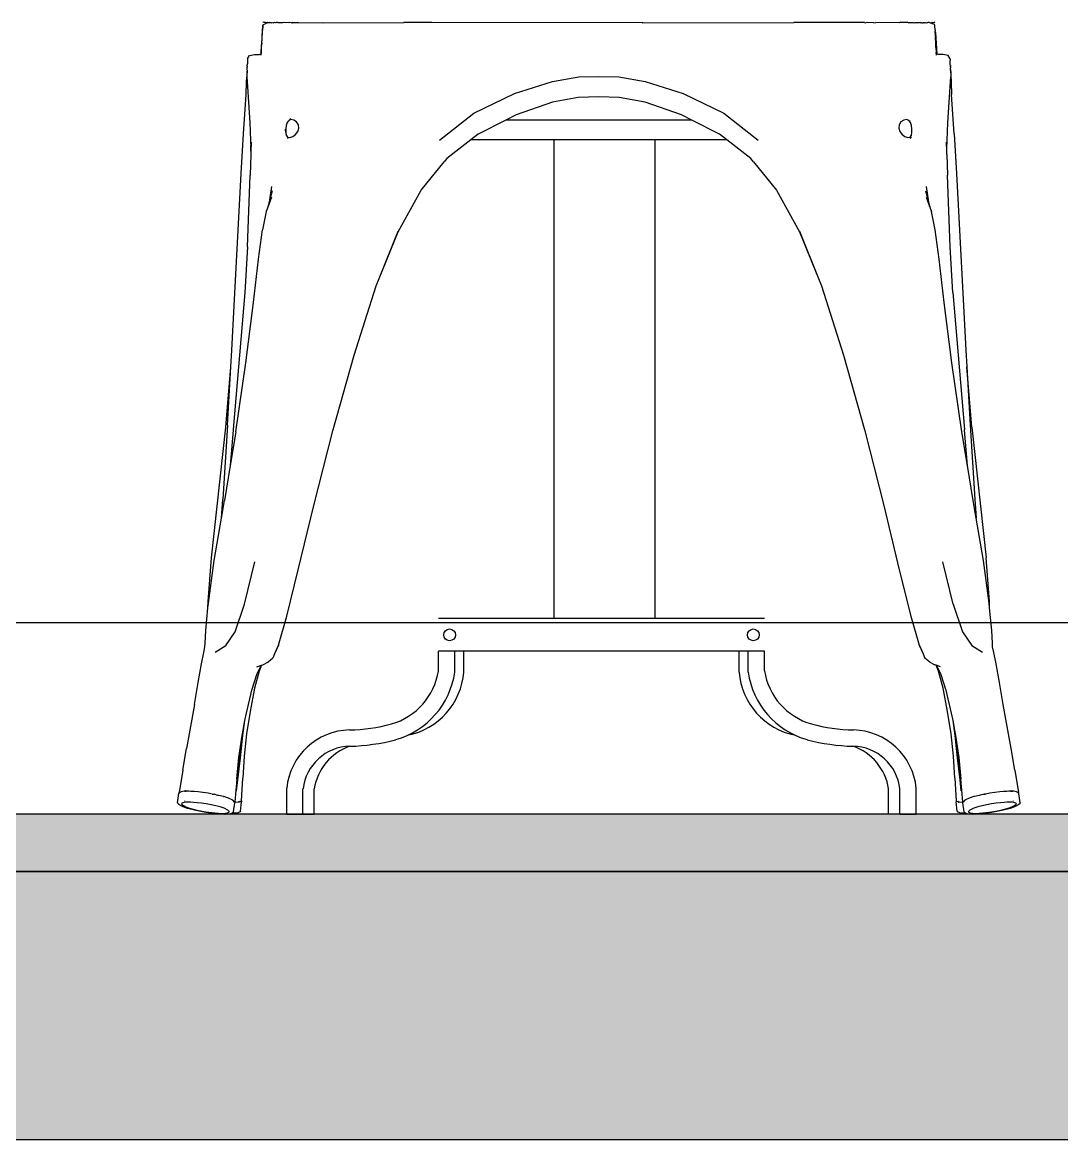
# Model space of a CAD drawing. Header units: millimetres. Extents: x 106699 to 122058, y 158555 to 162844.
# Drawn here: x 107678.5 to 107732.7, y 160185.3 to 160243.7 of the extents above; entities that cross this region are included whole.
import ezdxf

# ---------------------------------------------------------------- set-up
doc = ezdxf.new("R2010")
doc.units = ezdxf.units.MM
doc.layers.add('300_Z4_STR_F03$0$2-SPS-RCN', color=2, linetype='Continuous')
doc.layers.add('S2000-002 Çizgi', color=7, linetype='Continuous')
doc.layers.add('300_Z4_STR_F03$0$AUDIT_D_220920114151-103', color=251, linetype='Continuous', lineweight=5)

# ---------------------------------------------------------------- blocks, each defined once
blk = doc.blocks.new('A$C312ab914')
at = {"layer": 'S2000-002 Çizgi', "color": 8, "true_color": 0x7a7a7a}
for p, q in [((12.077, 40.84, 6.152), (12.082, 40.882, 6.152)), ((12.082, 40.891, 6.152), (12.084, 40.912, 6.152)), ((12.082, 40.882, 6.152), (12.082, 40.891, 6.152)), ((12.083, 40.936, 6.152), (12.084, 40.939, 6.152)), ((12.084, 40.933, 6.152), (12.083, 40.936, 6.152)), ((12.084, 40.947, 6.152), (12.087, 40.951, 6.152)), ((12.084, 40.947, 6.152), (12.084, 40.939, 6.152)), ((12.084, 40.912, 6.152), (12.084, 40.933, 6.152)), ((12.095, 41.139, 6.152), (12.085, 40.955, 6.152)), ((12.085, 40.955, 6.152), (12.096, 41.087, 6.152)), ((12.087, 40.951, 6.152), (12.085, 40.955, 6.152)), ((12.095, 41.139, 6.152), (12.098, 41.191, 6.152)), ((12.096, 41.087, 6.152), (12.095, 41.139, 6.152)), ((12.096, 41.087, 6.152), (12.098, 41.139, 6.152)), ((12.098, 41.191, 6.152), (12.122, 41.23, 6.152)), ((12.098, 41.139, 6.152), (12.098, 41.191, 6.152)), ((12.098, 41.139, 6.152), (12.103, 41.191, 6.152)), ((12.103, 41.191, 6.152), (12.122, 41.23, 6.152)), ((12.103, 41.191, 6.152), (12.104, 41.087, 6.152)), ((12.135, 41.341, 6.152), (12.108, 41.375, 6.152)), ((12.122, 41.23, 6.152), (12.186, 41.243, 6.152)), ((12.23, 41.329, 6.152), (12.135, 41.341, 6.152)), ((12.251, 41.264, 6.152), (12.186, 41.243, 6.152)), ((12.23, 41.329, 6.152), (12.256, 41.329, 6.152)), ((12.272, 41.328, 6.152), (12.251, 41.264, 6.152)), ((12.272, 41.328, 6.152), (12.256, 41.329, 6.152)), ((12.272, 41.328, 6.152), (12.272, 41.333, 6.152)), ((12.28, 41.328, 6.152), (12.272, 41.328, 6.152)), ((12.28, 41.328, 6.152), (12.295, 41.328, 6.152)), ((12.299, 41.328, 6.152), (12.295, 41.328, 6.152)), ((12.313, 41.328, 6.152), (12.299, 41.328, 6.152)), ((12.313, 41.328, 6.152), (12.317, 41.328, 6.152)), ((12.323, 41.329, 6.152), (12.317, 41.328, 6.152)), ((12.329, 41.329, 6.152), (12.323, 41.329, 6.152)), ((12.334, 41.329, 6.152), (12.329, 41.329, 6.152)), ((12.338, 41.328, 6.152), (12.334, 41.329, 6.152)), ((12.345, 41.328, 6.152), (12.338, 41.328, 6.152)), ((12.352, 41.328, 6.152), (12.345, 41.328, 6.152)), ((12.359, 41.329, 6.152), (12.352, 41.328, 6.152)), ((12.362, 41.328, 6.152), (12.359, 41.329, 6.152)), ((12.376, 41.328, 6.152), (12.362, 41.328, 6.152)), ((12.385, 41.329, 6.152), (12.376, 41.328, 6.152)), ((12.388, 41.328, 6.152), (12.385, 41.329, 6.152)), ((12.426, 41.328, 6.152), (12.388, 41.328, 6.152)), ((12.462, 41.329, 6.152), (12.426, 41.328, 6.152)), ((12.462, 41.329, 6.152), (12.491, 41.329, 6.152)), ((12.501, 41.328, 6.152), (12.491, 41.329, 6.152)), ((12.53, 41.328, 6.152), (12.501, 41.328, 6.152)), ((12.53, 41.328, 6.152), (12.582, 41.329, 6.152)), ((12.6, 41.328, 6.152), (12.582, 41.329, 6.152)), ((12.614, 41.329, 6.152), (12.6, 41.328, 6.152)), ((12.636, 41.328, 6.152), (12.614, 41.329, 6.152)), ((12.636, 41.328, 6.152), (12.69, 41.329, 6.152)), ((12.759, 41.328, 6.152), (12.69, 41.329, 6.152)), ((12.785, 41.328, 6.152), (12.759, 41.328, 6.152)), ((12.798, 41.329, 6.152), (12.785, 41.328, 6.152)), ((12.867, 41.329, 6.152), (12.798, 41.329, 6.152)), ((12.901, 41.328, 6.152), (12.867, 41.329, 6.152)), ((13.142, 41.328, 6.152), (12.901, 41.328, 6.152)), ((13.219, 41.329, 6.152), (13.142, 41.328, 6.152)), ((13.289, 41.328, 6.152), (13.219, 41.329, 6.152)), ((13.419, 41.329, 6.152), (13.289, 41.328, 6.152)), ((13.462, 41.328, 6.152), (13.419, 41.329, 6.152)), ((13.487, 41.329, 6.152), (13.462, 41.328, 6.152)), ((13.589, 41.328, 6.152), (13.487, 41.329, 6.152)), ((13.589, 41.328, 6.152), (13.629, 41.328, 6.152)), ((13.669, 41.329, 6.152), (13.629, 41.328, 6.152)), ((13.669, 41.329, 6.152), (13.924, 41.329, 6.152)), ((13.962, 41.328, 6.152), (13.924, 41.329, 6.152)), ((13.97, 41.329, 6.152), (13.962, 41.328, 6.152)), ((13.984, 41.328, 6.152), (13.97, 41.329, 6.152)), ((13.984, 41.328, 6.152), (15.182, 41.329, 6.152)), ((15.182, 41.329, 6.152), (15.276, 41.328, 6.152)), ((15.276, 41.328, 6.152), (19.453, 41.329, 6.152)), ((19.456, 41.328, 6.152), (19.453, 41.329, 6.152)), ((19.46, 41.329, 6.152), (19.456, 41.328, 6.152)), ((20.906, 41.329, 6.152), (19.46, 41.329, 6.152)), ((31.899, 41.328, 6.152), (20.921, 41.329, 6.152)), ((31.942, 41.329, 6.152), (31.899, 41.328, 6.152)), ((31.949, 41.328, 6.152), (31.942, 41.329, 6.152)), ((31.949, 41.328, 6.152), (39.827, 41.329, 6.152)), ((39.827, 41.329, 6.152), (39.831, 41.328, 6.152)), ((39.831, 41.328, 6.152), (39.834, 41.329, 6.152)), ((43.521, 41.329, 6.152), (39.834, 41.329, 6.152)), ((43.521, 41.329, 6.152), (43.581, 41.328, 6.152)), ((43.669, 41.329, 6.152), (43.581, 41.328, 6.152)), ((44.012, 41.328, 6.152), (43.669, 41.329, 6.152)), ((44.012, 41.328, 6.152), (44.106, 41.329, 6.152)), ((45.325, 41.328, 6.152), (44.106, 41.329, 6.152)), ((45.363, 41.329, 6.152), (45.325, 41.328, 6.152)), ((45.8, 41.329, 6.152), (45.363, 41.329, 6.152)), ((45.8, 41.329, 6.152), (45.825, 41.328, 6.152)), ((45.825, 41.328, 6.152), (45.863, 41.329, 6.152)), ((45.863, 41.329, 6.152), (46.069, 41.329, 6.152)), ((46.069, 41.329, 6.152), (46.145, 41.328, 6.152)), ((46.363, 41.328, 6.152), (46.145, 41.328, 6.152)), ((46.42, 41.329, 6.152), (46.363, 41.328, 6.152)), ((46.42, 41.329, 6.152), (46.447, 41.328, 6.152)), ((46.447, 41.328, 6.152), (46.489, 41.329, 6.152)), ((46.489, 41.329, 6.152), (46.502, 41.328, 6.152)), ((46.502, 41.328, 6.152), (46.521, 41.328, 6.152)), ((46.521, 41.328, 6.152), (46.528, 41.328, 6.152)), ((46.528, 41.328, 6.152), (46.533, 41.328, 6.152)), ((46.533, 41.328, 6.152), (46.553, 41.328, 6.152)), ((46.553, 41.328, 6.152), (46.565, 41.328, 6.152)), ((46.565, 41.328, 6.152), (46.585, 41.328, 6.152)), ((46.592, 41.328, 6.152), (46.585, 41.328, 6.152)), ((46.592, 41.328, 6.152), (46.598, 41.329, 6.152)), ((46.606, 41.328, 6.152), (46.598, 41.329, 6.152)), ((46.651, 41.328, 6.152), (46.606, 41.328, 6.152)), ((46.67, 41.328, 6.152), (46.651, 41.328, 6.152)), ((46.673, 41.329, 6.152), (46.67, 41.328, 6.152)), ((46.673, 41.329, 6.152), (46.697, 41.328, 6.152)), ((46.697, 41.328, 6.152), (46.705, 41.329, 6.152)), ((46.705, 41.329, 6.152), (46.758, 41.328, 6.152)), ((46.758, 41.328, 6.152), (46.799, 41.329, 6.152)), ((46.807, 41.328, 6.152), (46.799, 41.329, 6.152)), ((46.826, 41.329, 6.152), (46.807, 41.328, 6.152)), ((46.903, 41.329, 6.152), (46.826, 41.329, 6.152)), ((46.903, 41.329, 6.152), (46.912, 41.328, 6.152)), ((46.929, 41.329, 6.152), (46.912, 41.328, 6.152)), ((46.929, 41.329, 6.152), (46.935, 41.328, 6.152)), ((46.935, 41.328, 6.152), (46.942, 41.328, 6.152)), ((46.942, 41.328, 6.152), (46.953, 41.329, 6.152)), ((46.953, 41.329, 6.152), (46.958, 41.328, 6.152)), ((46.958, 41.328, 6.152), (46.964, 41.329, 6.152)), ((46.971, 41.328, 6.152), (46.964, 41.329, 6.152)), ((46.964, 41.329, 6.152), (46.967, 41.328, 6.152)), ((46.967, 41.328, 6.152), (46.971, 41.328, 6.152)), ((46.971, 41.328, 6.152), (46.974, 41.328, 6.152)), ((46.974, 41.328, 6.152), (46.978, 41.328, 6.152)), ((46.978, 41.328, 6.152), (46.984, 41.328, 6.152)), ((46.984, 41.328, 6.152), (46.987, 41.328, 6.152)), ((46.987, 41.328, 6.152), (46.99, 41.328, 6.152)), ((46.99, 41.328, 6.152), (47.006, 41.328, 6.152)), ((47.006, 41.328, 6.152), (47.009, 41.328, 6.152)), ((47.009, 41.328, 6.152), (47.015, 41.328, 6.152)), ((47.015, 41.328, 6.152), (47.031, 41.329, 6.152)), ((47.037, 41.264, 6.152), (47.015, 41.328, 6.152)), ((47.057, 41.329, 6.152), (47.031, 41.329, 6.152)), ((47.101, 41.243, 6.152), (47.037, 41.264, 6.152)), ((47.057, 41.329, 6.152), (47.153, 41.341, 6.152)), ((47.166, 41.23, 6.152), (47.101, 41.243, 6.152)), ((47.153, 41.341, 6.152), (47.183, 41.379, 6.152)), ((47.19, 41.191, 6.152), (47.166, 41.23, 6.152)), ((47.186, 41.191, 6.152), (47.166, 41.23, 6.152)), ((47.183, 41.087, 6.152), (47.185, 41.139, 6.152)), ((47.185, 41.139, 6.152), (47.186, 41.191, 6.152)), ((47.185, 41.139, 6.152), (47.19, 41.191, 6.152)), ((47.189, 41.139, 6.152), (47.19, 41.191, 6.152)), ((47.191, 41.087, 6.152), (47.189, 41.139, 6.152)), ((47.194, 41.087, 6.152), (47.189, 41.139, 6.152)), ((47.192, 41.139, 6.152), (47.19, 41.191, 6.152)), ((47.197, 41.087, 6.152), (47.192, 41.139, 6.152)), ((47.194, 41.087, 6.152), (47.192, 41.139, 6.152)), ((47.199, 41.014, 6.152), (47.194, 41.087, 6.152)), ((47.199, 41.014, 6.152), (47.197, 41.087, 6.152)), ((47.199, 40.995, 6.152), (47.199, 41.014, 6.152)), ((47.202, 40.962, 6.152), (47.199, 40.995, 6.152)), ((47.203, 40.955, 6.152), (47.2, 40.951, 6.152)), ((47.2, 40.951, 6.152), (47.203, 40.947, 6.152)), ((47.203, 40.955, 6.152), (47.202, 40.962, 6.152)), ((47.203, 40.947, 6.152), (47.203, 40.944, 6.152)), ((47.203, 40.944, 6.152), (47.203, 40.936, 6.152)), ((47.203, 40.936, 6.152), (47.203, 40.933, 6.152)), ((47.203, 40.933, 6.152), (47.204, 40.925, 6.152)), ((47.204, 40.925, 6.152), (47.204, 40.916, 6.152)), ((47.204, 40.916, 6.152), (47.204, 40.912, 6.152)), ((47.204, 40.912, 6.152), (47.205, 40.891, 6.152)), ((47.206, 40.874, 6.152), (47.205, 40.891, 6.152)), ((47.221, 40.668, 6.152), (47.206, 40.874, 6.152)), ((47.218, 40.81, 6.152), (47.206, 40.874, 6.152)), ((12.069, 40.81, 6.152), (11.988, 39.709, 6.152)), ((12.045, 40.309, 6.152), (12.046, 40.315, 6.152)), ((12.046, 40.288, 6.152), (12.045, 40.309, 6.152)), ((12.045, 40.272, 6.152), (12.048, 40.282, 6.152)), ((12.048, 40.268, 6.152), (12.045, 40.272, 6.152)), ((12.046, 40.315, 6.152), (12.049, 40.336, 6.152)), ((12.046, 40.315, 6.152), (12.047, 40.335, 6.152)), ((12.048, 40.282, 6.152), (12.046, 40.288, 6.152)), ((12.047, 40.356, 6.152), (12.056, 40.405, 6.152)), ((12.047, 40.335, 6.152), (12.047, 40.356, 6.152)), ((12.049, 40.336, 6.152), (12.047, 40.356, 6.152)), ((12.048, 40.268, 6.152), (12.047, 40.224, 6.152)), ((12.056, 40.405, 6.152), (12.058, 40.434, 6.152)), ((12.058, 40.434, 6.152), (12.061, 40.487, 6.152)), ((12.061, 40.487, 6.152), (12.062, 40.507, 6.152)), ((12.062, 40.507, 6.152), (12.063, 40.519, 6.152)), ((12.063, 40.536, 6.152), (12.064, 40.571, 6.152)), ((12.063, 40.519, 6.152), (12.063, 40.536, 6.152)), ((12.064, 40.571, 6.152), (12.065, 40.593, 6.152)), ((12.065, 40.593, 6.152), (12.066, 40.627, 6.152)), ((12.066, 40.668, 6.152), (12.069, 40.685, 6.152)), ((12.068, 40.662, 6.152), (12.066, 40.668, 6.152)), ((12.066, 40.658, 6.152), (12.068, 40.662, 6.152)), ((12.07, 40.653, 6.152), (12.066, 40.658, 6.152)), ((12.066, 40.627, 6.152), (12.07, 40.653, 6.152)), ((12.069, 40.657, 6.152), (12.068, 40.662, 6.152)), ((12.069, 40.685, 6.152), (12.077, 40.84, 6.152)), ((12.069, 40.81, 6.152), (12.077, 40.84, 6.152)), ((47.218, 40.81, 6.152), (47.299, 39.709, 6.152)), ((47.218, 40.657, 6.152), (47.22, 40.662, 6.152)), ((47.218, 40.654, 6.152), (47.218, 40.657, 6.152)), ((47.22, 40.653, 6.152), (47.218, 40.657, 6.152)), ((47.22, 40.662, 6.152), (47.221, 40.668, 6.152)), ((47.22, 40.662, 6.152), (47.221, 40.658, 6.152)), ((47.22, 40.653, 6.152), (47.221, 40.658, 6.152)), ((47.222, 40.625, 6.152), (47.22, 40.653, 6.152)), ((47.222, 40.625, 6.152), (47.222, 40.591, 6.152)), ((47.223, 40.571, 6.152), (47.222, 40.591, 6.152)), ((47.223, 40.571, 6.152), (47.224, 40.536, 6.152)), ((47.224, 40.52, 6.152), (47.224, 40.536, 6.152)), ((47.229, 40.507, 6.152), (47.224, 40.52, 6.152)), ((47.226, 40.487, 6.152), (47.229, 40.507, 6.152)), ((47.226, 40.487, 6.152), (47.229, 40.433, 6.152)), ((47.24, 40.356, 6.152), (47.229, 40.507, 6.152)), ((47.229, 40.433, 6.152), (47.231, 40.405, 6.152)), ((47.24, 40.356, 6.152), (47.231, 40.405, 6.152)), ((47.24, 40.335, 6.152), (47.237, 40.357, 6.152)), ((47.24, 40.356, 6.152), (47.24, 40.335, 6.152)), ((47.242, 40.315, 6.152), (47.24, 40.335, 6.152)), ((47.242, 40.308, 6.152), (47.242, 40.315, 6.152)), ((47.242, 40.272, 6.152), (47.242, 40.308, 6.152)), ((47.246, 40.158, 6.152), (47.242, 40.272, 6.152)), ((47.252, 40.157, 6.152), (47.242, 40.272, 6.152)), ((11.921, 39.671, 6.152), (11.988, 39.709, 6.152)), ((11.988, 39.709, 6.152), (12.01, 39.721, 6.152)), ((11.988, 39.701, 6.152), (11.988, 39.709, 6.152)), ((12.01, 39.721, 6.152), (12.011, 39.735, 6.152)), ((12.01, 39.715, 6.152), (12.01, 39.721, 6.152)), ((12.011, 39.735, 6.152), (12.014, 39.802, 6.152)), ((12.014, 39.802, 6.152), (12.018, 39.846, 6.152)), ((12.015, 39.646, 6.152), (12.023, 39.777, 6.152)), ((12.018, 39.846, 6.152), (12.02, 39.903, 6.152)), ((12.02, 39.903, 6.152), (12.026, 39.977, 6.152)), ((12.023, 39.777, 6.152), (12.034, 39.981, 6.152)), ((12.026, 39.977, 6.152), (12.027, 40.022, 6.152)), ((12.027, 40.022, 6.152), (12.034, 40.124, 6.152)), ((12.034, 40.124, 6.152), (12.036, 40.152, 6.152)), ((12.034, 39.981, 6.152), (12.037, 40.036, 6.152)), ((12.035, 40.157, 6.152), (12.047, 40.224, 6.152)), ((12.036, 40.152, 6.152), (12.035, 40.157, 6.152)), ((12.037, 40.036, 6.152), (12.037, 40.051, 6.152)), ((47.25, 40.051, 6.152), (47.246, 40.158, 6.152)), ((47.25, 40.036, 6.152), (47.25, 40.051, 6.152)), ((47.253, 40.119, 6.152), (47.252, 40.157, 6.152)), ((47.26, 40.022, 6.152), (47.253, 40.119, 6.152)), ((47.254, 39.958, 6.152), (47.255, 39.964, 6.152)), ((47.254, 39.958, 6.152), (47.265, 39.777, 6.152)), ((47.26, 40.022, 6.152), (47.262, 39.977, 6.152)), ((47.267, 39.903, 6.152), (47.262, 39.977, 6.152)), ((47.272, 39.646, 6.152), (47.265, 39.777, 6.152)), ((47.267, 39.903, 6.152), (47.269, 39.846, 6.152)), ((47.273, 39.802, 6.152), (47.269, 39.846, 6.152)), ((47.273, 39.802, 6.152), (47.276, 39.735, 6.152)), ((47.277, 39.721, 6.152), (47.276, 39.735, 6.152)), ((47.277, 39.715, 6.152), (47.277, 39.721, 6.152)), ((47.299, 39.709, 6.152), (47.277, 39.721, 6.152)), ((47.299, 39.709, 6.152), (47.299, 39.701, 6.152)), ((47.366, 39.671, 6.152), (47.299, 39.709, 6.152)), ((11.288, 39.106, 6.152), (11.289, 39.129, 6.152)), ((11.288, 39.058, 6.152), (11.288, 39.106, 6.152)), ((11.289, 39.129, 6.152), (11.291, 39.138, 6.152)), ((11.29, 39.142, 6.152), (11.292, 39.147, 6.152)), ((11.291, 39.138, 6.152), (11.29, 39.142, 6.152)), ((11.292, 39.166, 6.152), (11.294, 39.181, 6.152)), ((11.292, 39.147, 6.152), (11.292, 39.166, 6.152)), ((11.304, 39.432, 6.152), (11.294, 39.181, 6.152)), ((11.304, 39.432, 6.152), (11.399, 39.616, 6.152)), ((11.399, 39.616, 6.152), (11.661, 39.666, 6.152)), ((11.661, 39.666, 6.152), (11.921, 39.671, 6.152)), ((12.016, 39.635, 6.152), (12.015, 39.646, 6.152)), ((47.271, 39.635, 6.152), (47.272, 39.646, 6.152)), ((47.626, 39.666, 6.152), (47.366, 39.671, 6.152)), ((47.888, 39.616, 6.152), (47.626, 39.666, 6.152)), ((47.983, 39.432, 6.152), (47.888, 39.616, 6.152)), ((47.983, 39.432, 6.152), (47.986, 39.358, 6.152)), ((47.995, 39.181, 6.152), (47.986, 39.358, 6.152)), ((47.997, 39.148, 6.152), (47.995, 39.181, 6.152)), ((47.997, 39.148, 6.152), (47.997, 39.142, 6.152)), ((47.997, 39.133, 6.152), (47.997, 39.142, 6.152)), ((47.998, 39.129, 6.152), (47.997, 39.133, 6.152)), ((47.998, 39.112, 6.152), (47.998, 39.129, 6.152)), ((47.999, 39.106, 6.152), (47.998, 39.112, 6.152)), ((47.999, 39.106, 6.152), (47.999, 39.058, 6.152)), ((11.277, 38.855, 6.152), (11.266, 38.781, 6.152)), ((11.266, 38.781, 6.152), (11.267, 38.633, 6.152)), ((11.275, 38.75, 6.152), (11.267, 38.633, 6.152)), ((11.267, 38.633, 6.152), (11.269, 38.628, 6.152)), ((11.269, 38.628, 6.152), (11.267, 38.613, 6.152)), ((11.267, 38.613, 6.152), (11.267, 38.505, 6.152)), ((11.277, 38.855, 6.152), (11.275, 38.75, 6.152)), ((11.276, 38.894, 6.152), (11.282, 38.926, 6.152)), ((11.28, 38.89, 6.152), (11.276, 38.894, 6.152)), ((11.277, 38.855, 6.152), (11.28, 38.89, 6.152)), ((11.279, 38.949, 6.152), (11.28, 38.955, 6.152)), ((11.281, 38.945, 6.152), (11.279, 38.949, 6.152)), ((11.28, 38.955, 6.152), (11.283, 38.974, 6.152)), ((11.28, 38.93, 6.152), (11.281, 38.945, 6.152)), ((11.282, 38.926, 6.152), (11.28, 38.93, 6.152)), ((11.285, 39.026, 6.152), (11.283, 38.998, 6.152)), ((11.285, 38.991, 6.152), (11.283, 38.998, 6.152)), ((11.283, 38.974, 6.152), (11.285, 38.991, 6.152)), ((11.288, 39.058, 6.152), (11.285, 39.026, 6.152)), ((28.593, 38.503, 6.152), (29.644, 38.525, 6.152)), ((29.644, 38.525, 6.152), (30.695, 38.503, 6.152)), ((48.002, 39.026, 6.152), (47.999, 39.058, 6.152)), ((48.002, 39.026, 6.152), (48.005, 38.992, 6.152)), ((48.005, 38.992, 6.152), (48.005, 38.967, 6.152)), ((48.008, 38.955, 6.152), (48.005, 38.967, 6.152)), ((48.005, 38.926, 6.152), (48.008, 38.93, 6.152)), ((48.011, 38.894, 6.152), (48.005, 38.926, 6.152)), ((48.011, 38.894, 6.152), (48.007, 38.89, 6.152)), ((48.011, 38.855, 6.152), (48.007, 38.89, 6.152)), ((48.008, 38.949, 6.152), (48.008, 38.955, 6.152)), ((48.008, 38.93, 6.152), (48.008, 38.949, 6.152)), ((48.011, 38.855, 6.152), (48.012, 38.75, 6.152)), ((48.021, 38.781, 6.152), (48.011, 38.855, 6.152)), ((48.012, 38.75, 6.152), (48.02, 38.633, 6.152)), ((48.02, 38.633, 6.152), (48.018, 38.629, 6.152)), ((48.018, 38.629, 6.152), (48.021, 38.613, 6.152)), ((48.021, 38.781, 6.152), (48.02, 38.633, 6.152)), ((48.021, 38.613, 6.152), (48.02, 38.505, 6.152)), ((48.021, 38.613, 6.152), (48.038, 38.22, 6.152)), ((11.22, 37.574, 6.152), (11.249, 38.22, 6.152)), ((11.249, 38.22, 6.152), (11.267, 38.505, 6.152)), ((11.267, 38.505, 6.152), (11.298, 37.98, 6.152)), ((11.298, 37.98, 6.152), (11.35, 37.185, 6.152)), ((25.243, 37.622, 6.152), (27.23, 38.262, 6.152)), ((27.23, 38.262, 6.152), (28.593, 38.503, 6.152)), ((30.695, 38.503, 6.152), (32.058, 38.262, 6.152)), ((32.058, 38.262, 6.152), (34.045, 37.622, 6.152)), ((47.937, 37.185, 6.152), (47.989, 37.98, 6.152)), ((47.989, 37.98, 6.152), (48.02, 38.505, 6.152)), ((48.038, 38.22, 6.152), (48.068, 37.574, 6.152)), ((11.09, 35.516, 6.152), (11.22, 37.574, 6.152)), ((23.113, 36.597, 6.152), (25.243, 37.622, 6.152)), ((28.573, 37.428, 6.152), (27.227, 37.17, 6.152)), ((29.644, 37.456, 6.152), (28.573, 37.428, 6.152)), ((30.714, 37.428, 6.152), (29.644, 37.456, 6.152)), ((32.06, 37.17, 6.152), (30.714, 37.428, 6.152)), ((34.045, 37.622, 6.152), (36.174, 36.597, 6.152)), ((48.198, 35.516, 6.152), (48.068, 37.574, 6.152)), ((11.35, 37.185, 6.152), (11.415, 36.1, 6.152)), ((27.227, 37.17, 6.152), (25.332, 36.51, 6.152)), ((33.956, 36.51, 6.152), (32.06, 37.17, 6.152)), ((47.872, 36.1, 6.152), (47.937, 37.185, 6.152)), ((13.427, 36.187, 6.152), (13.377, 36.112, 6.152)), ((13.448, 36.211, 6.152), (13.427, 36.187, 6.152)), ((13.458, 36.223, 6.152), (13.448, 36.211, 6.152)), ((13.456, 36.222, 6.152), (13.448, 36.211, 6.152)), ((13.458, 36.223, 6.152), (13.456, 36.222, 6.152)), ((13.567, 36.27, 6.152), (13.458, 36.223, 6.152)), ((13.497, 36.27, 6.152), (13.494, 36.266, 6.152)), ((13.559, 36.302, 6.152), (13.497, 36.27, 6.152)), ((13.719, 36.242, 6.152), (13.567, 36.27, 6.152)), ((13.865, 36.149, 6.152), (13.719, 36.242, 6.152)), ((21.322, 35.2, 6.152), (23.113, 36.597, 6.152)), ((24.78, 36.233, 6.152), (23.341, 35.511, 6.152)), ((25.332, 36.51, 6.152), (24.78, 36.233, 6.152)), ((29.646, 36.233, 6.152), (24.78, 36.233, 6.152)), ((34.507, 36.233, 6.152), (29.646, 36.233, 6.152)), ((34.507, 36.233, 6.152), (33.956, 36.51, 6.152)), ((35.946, 35.511, 6.152), (34.507, 36.233, 6.152)), ((36.174, 36.597, 6.152), (37.965, 35.2, 6.152)), ((45.569, 36.242, 6.152), (45.422, 36.149, 6.152)), ((45.72, 36.27, 6.152), (45.569, 36.242, 6.152)), ((45.832, 36.222, 6.152), (45.72, 36.27, 6.152)), ((45.91, 36.112, 6.152), (45.832, 36.222, 6.152)), ((45.878, 36.199, 6.152), (45.896, 36.178, 6.152)), ((11.415, 36.1, 6.152), (11.464, 34.747, 6.152)), ((13.277, 35.758, 6.152), (13.272, 35.725, 6.152)), ((13.272, 35.725, 6.152), (13.29, 35.587, 6.152)), ((13.297, 35.77, 6.152), (13.294, 35.593, 6.152)), ((13.294, 35.593, 6.152), (13.321, 35.458, 6.152)), ((13.325, 35.952, 6.152), (13.297, 35.77, 6.152)), ((13.377, 36.112, 6.152), (13.325, 35.952, 6.152)), ((13.376, 36.125, 6.152), (13.362, 36.09, 6.152)), ((13.811, 35.484, 6.152), (13.929, 35.641, 6.152)), ((13.96, 36.001, 6.152), (13.865, 36.149, 6.152)), ((13.929, 35.641, 6.152), (13.987, 35.823, 6.152)), ((13.987, 35.823, 6.152), (13.96, 36.001, 6.152)), ((45.328, 36.001, 6.152), (45.301, 35.823, 6.152)), ((45.301, 35.823, 6.152), (45.358, 35.641, 6.152)), ((45.422, 36.149, 6.152), (45.328, 36.001, 6.152)), ((45.358, 35.641, 6.152), (45.476, 35.484, 6.152)), ((45.963, 35.952, 6.152), (45.91, 36.112, 6.152)), ((45.99, 35.77, 6.152), (45.963, 35.952, 6.152)), ((45.963, 35.446, 6.152), (45.993, 35.593, 6.152)), ((45.993, 35.593, 6.152), (45.99, 35.77, 6.152)), ((47.823, 34.747, 6.152), (47.872, 36.1, 6.152)), ((10.965, 33.445, 6.152), (11.09, 35.516, 6.152)), ((11.484, 35.08, 6.152), (11.473, 34.624, 6.152)), ((13.308, 35.491, 6.152), (13.321, 35.458, 6.152)), ((13.321, 35.458, 6.152), (13.324, 35.446, 6.152)), ((13.324, 35.446, 6.152), (13.394, 35.356, 6.152)), ((13.389, 35.307, 6.152), (13.408, 35.284, 6.152)), ((13.394, 35.356, 6.152), (13.506, 35.33, 6.152)), ((13.506, 35.33, 6.152), (13.658, 35.376, 6.152)), ((13.658, 35.376, 6.152), (13.811, 35.484, 6.152)), ((22.964, 35.216, 6.152), (21.711, 34.236, 6.152)), ((23.341, 35.511, 6.152), (22.964, 35.216, 6.152)), ((36.323, 35.216, 6.152), (22.964, 35.216, 6.152)), ((27.31, 10.211, 6.152), (27.31, 35.216, 6.152)), ((32.591, 10.211, 6.152), (32.591, 35.216, 6.152)), ((36.323, 35.216, 6.152), (35.946, 35.511, 6.152)), ((37.576, 34.236, 6.152), (36.323, 35.216, 6.152)), ((45.476, 35.484, 6.152), (45.63, 35.376, 6.152)), ((45.63, 35.376, 6.152), (45.781, 35.33, 6.152)), ((45.781, 35.33, 6.152), (45.893, 35.356, 6.152)), ((45.893, 35.356, 6.152), (45.963, 35.446, 6.152)), ((45.937, 35.32, 6.152), (45.908, 35.285, 6.152)), ((45.952, 35.356, 6.152), (45.937, 35.32, 6.152)), ((45.981, 35.426, 6.152), (45.976, 35.415, 6.152)), ((47.814, 34.624, 6.152), (47.803, 35.08, 6.152)), ((48.198, 35.516, 6.152), (48.323, 33.445, 6.152)), ((11.469, 34.453, 6.152), (11.444, 33.368, 6.152)), ((11.464, 34.747, 6.152), (11.469, 34.453, 6.152)), ((11.473, 34.624, 6.152), (11.469, 34.453, 6.152)), ((11.473, 34.624, 6.152), (11.474, 34.9, 6.152)), ((47.814, 34.624, 6.152), (47.813, 34.9, 6.152)), ((47.818, 34.453, 6.152), (47.814, 34.624, 6.152)), ((47.818, 34.453, 6.152), (47.823, 34.747, 6.152)), ((47.818, 34.453, 6.152), (47.843, 33.368, 6.152)), ((20.369, 32.585, 6.152), (21.566, 34.06, 6.152)), ((21.711, 34.236, 6.152), (21.566, 34.06, 6.152)), ((21.711, 34.236, 6.152), (21.727, 34.258, 6.152)), ((37.56, 34.258, 6.152), (37.576, 34.236, 6.152)), ((37.721, 34.06, 6.152), (37.576, 34.236, 6.152)), ((37.721, 34.06, 6.152), (38.918, 32.585, 6.152)), ((10.675, 27.864, 6.152), (10.965, 33.445, 6.152)), ((11.297, 29.616, 6.152), (11.444, 33.368, 6.152)), ((47.991, 29.616, 6.152), (47.843, 33.368, 6.152)), ((48.323, 33.445, 6.152), (48.612, 27.864, 6.152)), ((12.55, 32.78, 6.152), (12.426, 31.951, 6.152)), ((46.737, 32.78, 6.152), (46.862, 31.951, 6.152)), ((12.546, 32.209, 6.152), (12.343, 31.647, 6.152)), ((12.589, 32.553, 6.152), (12.426, 31.951, 6.152)), ((19.167, 30.409, 6.152), (20.369, 32.585, 6.152)), ((38.918, 32.585, 6.152), (40.12, 30.409, 6.152)), ((46.698, 32.553, 6.152), (46.862, 31.951, 6.152)), ((46.741, 32.209, 6.152), (46.944, 31.647, 6.152)), ((12.343, 31.647, 6.152), (12.277, 31.464, 6.152)), ((12.426, 31.951, 6.152), (12.343, 31.647, 6.152)), ((46.862, 31.951, 6.152), (46.944, 31.647, 6.152)), ((46.944, 31.647, 6.152), (47.01, 31.464, 6.152)), ((12.277, 31.464, 6.152), (12.081, 30.504, 6.152)), ((47.206, 30.504, 6.152), (47.01, 31.464, 6.152)), ((11.878, 28.975, 6.152), (12.081, 30.504, 6.152)), ((18.174, 27.964, 6.152), (19.157, 30.433, 6.152)), ((18.174, 27.964, 6.152), (19.167, 30.409, 6.152)), ((40.12, 30.409, 6.152), (41.113, 27.964, 6.152)), ((40.13, 30.433, 6.152), (41.113, 27.964, 6.152)), ((47.409, 28.975, 6.152), (47.206, 30.504, 6.152)), ((11.297, 29.616, 6.152), (11.154, 27.233, 6.152)), ((48.134, 27.233, 6.152), (47.991, 29.616, 6.152)), ((11.607, 26.715, 6.152), (11.878, 28.975, 6.152)), ((47.68, 26.715, 6.152), (47.409, 28.975, 6.152)), ((10.478, 24.223, 6.152), (10.675, 27.864, 6.152)), ((16.864, 23.968, 6.152), (18.024, 27.585, 6.152)), ((18.024, 27.585, 6.152), (18.174, 27.964, 6.152)), ((41.113, 27.964, 6.152), (41.263, 27.585, 6.152)), ((41.263, 27.585, 6.152), (42.423, 23.968, 6.152)), ((48.612, 27.864, 6.152), (48.809, 24.223, 6.152)), ((11.154, 27.233, 6.152), (10.555, 20.086, 6.152)), ((48.134, 27.233, 6.152), (48.732, 20.086, 6.152)), ((11.206, 23.562, 6.152), (11.607, 26.715, 6.152)), ((48.081, 23.562, 6.152), (47.68, 26.715, 6.152)), ((10.429, 23.351, 6.152), (10.478, 24.223, 6.152)), ((15.754, 20.006, 6.152), (16.864, 23.968, 6.152)), ((42.423, 23.968, 6.152), (43.533, 20.006, 6.152)), ((48.809, 24.223, 6.152), (48.858, 23.351, 6.152)), ((10.159, 20.211, 6.152), (10.429, 23.351, 6.152)), ((10.258, 20.306, 6.152), (10.429, 23.351, 6.152)), ((10.695, 19.966, 6.152), (11.206, 23.562, 6.152)), ((48.592, 19.966, 6.152), (48.081, 23.562, 6.152)), ((49.128, 20.211, 6.152), (48.858, 23.351, 6.152)), ((48.858, 23.351, 6.152), (49.029, 20.306, 6.152)), ((9.41, 13.38, 6.152), (10.159, 20.211, 6.152)), ((10.258, 20.306, 6.152), (10.01, 16.452, 6.152)), ((10.695, 19.966, 6.152), (10.4, 18.2, 6.152)), ((10.549, 20.061, 6.152), (10.501, 19.427, 6.152)), ((10.555, 20.086, 6.152), (10.549, 20.061, 6.152)), ((14.768, 16.122, 6.152), (15.754, 20.006, 6.152)), ((43.533, 20.006, 6.152), (44.519, 16.122, 6.152)), ((48.887, 18.2, 6.152), (48.592, 19.966, 6.152)), ((48.738, 20.061, 6.152), (48.732, 20.086, 6.152)), ((48.786, 19.426, 6.152), (48.738, 20.061, 6.152)), ((49.029, 20.306, 6.152), (49.277, 16.452, 6.152)), ((49.128, 20.211, 6.152), (49.877, 13.38, 6.152)), ((10.501, 19.427, 6.152), (10.4, 18.2, 6.152)), ((48.887, 18.2, 6.152), (48.786, 19.426, 6.152)), ((10.4, 18.2, 6.152), (10.096, 16.381, 6.152)), ((49.191, 16.381, 6.152), (48.887, 18.2, 6.152)), ((9.938, 15.446, 6.152), (10.01, 16.452, 6.152)), ((9.938, 15.446, 6.152), (10.096, 16.381, 6.152)), ((49.349, 15.446, 6.152), (49.191, 16.381, 6.152)), ((49.277, 16.452, 6.152), (49.349, 15.446, 6.152)), ((13.952, 12.755, 6.152), (14.768, 16.122, 6.152)), ((44.519, 16.122, 6.152), (45.335, 12.755, 6.152)), ((9.566, 13.247, 6.152), (9.938, 15.446, 6.152)), ((49.722, 13.247, 6.152), (49.349, 15.446, 6.152)), ((9.248, 11.103, 6.152), (9.41, 13.38, 6.152)), ((9.259, 11.007, 6.152), (9.566, 13.247, 6.152)), ((11.138, 10.966, 6.152), (11.675, 13.165, 6.152)), ((48.149, 10.966, 6.152), (47.612, 13.165, 6.152)), ((50.028, 11.007, 6.152), (49.722, 13.247, 6.152)), ((50.039, 11.103, 6.152), (49.877, 13.38, 6.152)), ((13.352, 10.343, 6.152), (13.952, 12.755, 6.152)), ((45.335, 12.755, 6.152), (45.935, 10.343, 6.152)), ((9.235, 10.765, 6.152), (9.248, 11.103, 6.152)), ((50.052, 10.765, 6.152), (50.039, 11.103, 6.152)), ((9.117, 9.59, 6.152), (9.235, 10.765, 6.152)), ((9.235, 10.765, 6.152), (9.259, 11.007, 6.152)), ((10.648, 9.516, 6.152), (11.138, 10.966, 6.152)), ((48.149, 10.966, 6.152), (48.64, 9.516, 6.152)), ((50.052, 10.765, 6.152), (50.028, 11.007, 6.152)), ((50.17, 9.59, 6.152), (50.052, 10.765, 6.152)), ((12.922, 8.826, 6.152), (13.352, 10.343, 6.152)), ((38.291, 10.211, 6.152), (21.273, 10.211, 6.152)), ((45.935, 10.343, 6.152), (46.365, 8.826, 6.152)), ((9.081, 8.924, 6.152), (9.117, 9.59, 6.152)), ((10.162, 8.81, 6.152), (10.648, 9.516, 6.152)), ((48.64, 9.516, 6.152), (49.125, 8.81, 6.152)), ((50.206, 8.924, 6.152), (50.17, 9.59, 6.152)), ((9.078, 8.742, 6.152), (9.081, 8.924, 6.152)), ((9.612, 8.451, 6.152), (10.162, 8.81, 6.152)), ((12.92, 8.842, 6.152), (12.715, 8.364, 6.152)), ((12.922, 8.826, 6.152), (12.715, 8.364, 6.152)), ((46.365, 8.826, 6.152), (46.572, 8.364, 6.152)), ((46.367, 8.842, 6.152), (46.572, 8.364, 6.152)), ((49.125, 8.81, 6.152), (49.675, 8.451, 6.152)), ((50.209, 8.742, 6.152), (50.206, 8.924, 6.152)), ((8.892, 7.844, 6.152), (9.011, 8.446, 6.152)), ((9.011, 8.446, 6.152), (9.078, 8.742, 6.152)), ((9.608, 8.448, 6.152), (9.607, 8.45, 6.152)), ((12.715, 8.364, 6.152), (12.624, 8.151, 6.152)), ((38.291, 8.509, 6.152), (21.273, 8.509, 6.152)), ((21.273, 7.481, 6.152), (21.273, 8.509, 6.152)), ((22.123, 7.417, 6.152), (22.123, 8.509, 6.152)), ((22.595, 7.417, 6.152), (22.595, 8.509, 6.152)), ((36.968, 7.417, 6.152), (36.968, 8.509, 6.152)), ((37.44, 7.417, 6.152), (37.44, 8.509, 6.152)), ((38.291, 7.481, 6.152), (38.291, 8.509, 6.152)), ((46.572, 8.364, 6.152), (46.663, 8.151, 6.152)), ((49.68, 8.45, 6.152), (49.68, 8.448, 6.152)), ((50.277, 8.446, 6.152), (50.209, 8.742, 6.152)), ((50.395, 7.844, 6.152), (50.277, 8.446, 6.152)), ((8.723, 6.874, 6.152), (8.892, 7.844, 6.152)), ((11.794, 7.693, 6.152), (11.985, 7.761, 6.152)), ((11.811, 7.334, 6.152), (12.025, 7.775, 6.152)), ((12.025, 7.775, 6.152), (11.906, 7.464, 6.152)), ((11.985, 7.761, 6.152), (11.978, 7.746, 6.152)), ((11.985, 7.761, 6.152), (11.995, 7.764, 6.152)), ((11.99, 7.756, 6.152), (11.995, 7.764, 6.152)), ((11.995, 7.764, 6.152), (12.025, 7.775, 6.152)), ((12.025, 7.775, 6.152), (12.093, 7.799, 6.152)), ((12.093, 7.799, 6.152), (12.364, 7.926, 6.152)), ((12.364, 7.926, 6.152), (12.381, 7.94, 6.152)), ((12.383, 7.942, 6.152), (12.381, 7.94, 6.152)), ((12.624, 8.151, 6.152), (12.383, 7.942, 6.152)), ((46.923, 7.926, 6.152), (46.663, 8.151, 6.152)), ((46.923, 7.926, 6.152), (47.195, 7.799, 6.152)), ((47.262, 7.775, 6.152), (47.195, 7.799, 6.152)), ((47.262, 7.775, 6.152), (47.477, 7.334, 6.152)), ((47.381, 7.464, 6.152), (47.262, 7.775, 6.152)), ((47.493, 7.693, 6.152), (47.262, 7.775, 6.152)), ((50.564, 6.874, 6.152), (50.395, 7.844, 6.152)), ((11.524, 6.465, 6.152), (11.811, 7.334, 6.152)), ((11.906, 7.464, 6.152), (11.663, 6.578, 6.152)), ((47.624, 6.578, 6.152), (47.381, 7.464, 6.152)), ((47.477, 7.334, 6.152), (47.763, 6.465, 6.152)), ((8.526, 5.719, 6.152), (8.723, 6.874, 6.152)), ((11.238, 5.271, 6.152), (11.524, 6.465, 6.152)), ((11.663, 6.578, 6.152), (11.429, 5.366, 6.152)), ((47.858, 5.366, 6.152), (47.624, 6.578, 6.152)), ((47.763, 6.465, 6.152), (48.049, 5.271, 6.152)), ((50.762, 5.719, 6.152), (50.564, 6.874, 6.152)), ((8.526, 5.719, 6.152), (8.114, 3.422, 6.152)), ((11.164, 4.887, 6.152), (11.238, 5.271, 6.152)), ((11.429, 5.366, 6.152), (11.253, 4.184, 6.152)), ((48.035, 4.184, 6.152), (47.858, 5.366, 6.152)), ((48.049, 5.271, 6.152), (48.123, 4.886, 6.152)), ((51.173, 3.422, 6.152), (50.762, 5.719, 6.152)), ((11.062, 4.099, 6.152), (11.164, 4.887, 6.152)), ((11.069, 4.389, 6.152), (11.164, 4.887, 6.152)), ((48.123, 4.886, 6.152), (48.225, 4.099, 6.152)), ((48.123, 4.886, 6.152), (48.218, 4.389, 6.152)), ((10.848, 2.956, 6.152), (11.014, 4.102, 6.152)), ((11.033, 4.099, 6.152), (10.901, 2.935, 6.152)), ((10.93, 2.935, 6.152), (11.062, 4.099, 6.152)), ((11.014, 4.102, 6.152), (11.069, 4.389, 6.152)), ((11.069, 4.389, 6.152), (11.033, 4.099, 6.152)), ((11.253, 4.184, 6.152), (11.128, 3.022, 6.152)), ((48.159, 3.022, 6.152), (48.035, 4.184, 6.152)), ((48.255, 4.099, 6.152), (48.218, 4.389, 6.152)), ((48.218, 4.389, 6.152), (48.273, 4.102, 6.152)), ((48.225, 4.099, 6.152), (48.357, 2.935, 6.152)), ((48.387, 2.935, 6.152), (48.255, 4.099, 6.152)), ((48.273, 4.102, 6.152), (48.439, 2.956, 6.152)), ((7.922, 2.302, 6.152), (8.114, 3.422, 6.152)), ((10.736, 1.831, 6.152), (10.848, 2.956, 6.152)), ((10.901, 2.935, 6.152), (10.773, 1.784, 6.152)), ((10.791, 1.784, 6.152), (10.93, 2.935, 6.152)), ((11.128, 3.022, 6.152), (11.049, 1.876, 6.152)), ((48.238, 1.876, 6.152), (48.159, 3.022, 6.152)), ((48.357, 2.935, 6.152), (48.496, 1.784, 6.152)), ((48.514, 1.784, 6.152), (48.387, 2.935, 6.152)), ((48.439, 2.956, 6.152), (48.551, 1.831, 6.152)), ((51.365, 2.302, 6.152), (51.173, 3.422, 6.152)), ((7.922, 2.302, 6.152), (7.725, 1.124, 6.152)), ((10.736, 1.831, 6.152), (10.644, 0.648, 6.152)), ((10.715, 1.213, 6.152), (10.791, 1.784, 6.152)), ((10.773, 1.784, 6.152), (10.715, 1.213, 6.152)), ((10.99, 0.692, 6.152), (11.049, 1.876, 6.152)), ((48.238, 1.876, 6.152), (48.297, 0.692, 6.152)), ((48.496, 1.784, 6.152), (48.572, 1.213, 6.152)), ((48.572, 1.213, 6.152), (48.514, 1.784, 6.152)), ((48.643, 0.648, 6.152), (48.551, 1.831, 6.152)), ((51.365, 2.302, 6.152), (51.562, 1.124, 6.152)), ((7.906, 1.175, 6.152), (7.829, 1.155, 6.152)), ((7.983, 1.189, 6.152), (7.906, 1.175, 6.152)), ((8.05, 1.2, 6.152), (7.983, 1.189, 6.152)), ((8.039, 1.182, 6.152), (8.031, 1.181, 6.152)), ((8.071, 1.187, 6.152), (8.039, 1.182, 6.152)), ((8.073, 1.202, 6.152), (8.05, 1.2, 6.152)), ((8.071, 1.187, 6.152), (8.07, 1.182, 6.152)), ((8.073, 1.202, 6.152), (8.071, 1.187, 6.152)), ((8.1, 1.192, 6.152), (8.071, 1.187, 6.152)), ((8.12, 1.204, 6.152), (8.073, 1.202, 6.152)), ((8.076, 1.226, 6.152), (8.074, 1.207, 6.152)), ((8.08, 1.258, 6.152), (8.079, 1.247, 6.152)), ((8.163, 1.196, 6.152), (8.1, 1.192, 6.152)), ((8.147, 1.203, 6.152), (8.12, 1.204, 6.152)), ((8.231, 1.197, 6.152), (8.147, 1.203, 6.152)), ((8.207, 1.193, 6.152), (8.163, 1.196, 6.152)), ((8.347, 1.186, 6.152), (8.231, 1.197, 6.152)), ((8.508, 1.172, 6.152), (8.347, 1.186, 6.152)), ((8.714, 1.154, 6.152), (8.508, 1.172, 6.152)), ((13.345, 0, 6.152), (13.345, 1.36, 6.152)), ((14.195, 0, 6.152), (14.195, 1.313, 6.152)), ((14.785, 0, 6.152), (14.785, 1.313, 6.152)), ((44.778, 0, 6.152), (44.778, 1.313, 6.152)), ((45.368, 0, 6.152), (45.368, 1.313, 6.152)), ((46.218, 0, 6.152), (46.218, 1.36, 6.152)), ((50.783, 1.172, 6.152), (50.577, 1.154, 6.152)), ((50.944, 1.186, 6.152), (50.783, 1.172, 6.152)), ((51.06, 1.197, 6.152), (50.944, 1.186, 6.152)), ((51.144, 1.203, 6.152), (51.06, 1.197, 6.152)), ((51.124, 1.196, 6.152), (51.084, 1.193, 6.152)), ((51.187, 1.192, 6.152), (51.124, 1.196, 6.152)), ((51.144, 1.203, 6.152), (51.171, 1.204, 6.152)), ((51.214, 1.201, 6.152), (51.171, 1.204, 6.152)), ((51.216, 1.187, 6.152), (51.187, 1.192, 6.152)), ((51.207, 1.258, 6.152), (51.209, 1.247, 6.152)), ((51.211, 1.226, 6.152), (51.214, 1.207, 6.152)), ((51.242, 1.2, 6.152), (51.214, 1.201, 6.152)), ((51.214, 1.201, 6.152), (51.216, 1.187, 6.152)), ((51.216, 1.187, 6.152), (51.217, 1.182, 6.152)), ((51.248, 1.182, 6.152), (51.216, 1.187, 6.152)), ((51.309, 1.189, 6.152), (51.242, 1.2, 6.152)), ((51.258, 1.18, 6.152), (51.248, 1.182, 6.152)), ((51.385, 1.175, 6.152), (51.309, 1.189, 6.152)), ((51.462, 1.155, 6.152), (51.385, 1.175, 6.152)), ((7.646, 0.593, 6.152), (7.721, 1.071, 6.152)), ((7.646, 0.593, 6.152), (7.655, 0.568, 6.152)), ((7.737, 1.097, 6.152), (7.721, 1.071, 6.152)), ((7.727, 1.106, 6.152), (7.725, 1.124, 6.152)), ((7.737, 1.097, 6.152), (7.727, 1.106, 6.152)), ((7.745, 1.108, 6.152), (7.737, 1.097, 6.152)), ((7.742, 1.092, 6.152), (7.737, 1.097, 6.152)), ((7.761, 1.129, 6.152), (7.745, 1.108, 6.152)), ((7.829, 1.155, 6.152), (7.761, 1.129, 6.152)), ((7.925, 0.587, 6.152), (7.865, 0.565, 6.152)), ((7.996, 0.605, 6.152), (7.925, 0.587, 6.152)), ((8.063, 0.618, 6.152), (7.996, 0.605, 6.152)), ((8.014, 0.687, 6.152), (8.013, 0.679, 6.152)), ((8.115, 0.627, 6.152), (8.063, 0.618, 6.152)), ((8.165, 0.63, 6.152), (8.115, 0.627, 6.152)), ((8.229, 0.625, 6.152), (8.165, 0.63, 6.152)), ((8.325, 0.615, 6.152), (8.229, 0.625, 6.152)), ((8.473, 0.603, 6.152), (8.325, 0.615, 6.152)), ((8.665, 0.586, 6.152), (8.473, 0.603, 6.152)), ((8.893, 0.565, 6.152), (8.665, 0.586, 6.152)), ((8.965, 1.13, 6.152), (8.714, 1.154, 6.152)), ((9.239, 1.093, 6.152), (8.965, 1.13, 6.152)), ((9.46, 1.049, 6.152), (9.239, 1.093, 6.152)), ((9.46, 1.049, 6.152), (9.484, 1.047, 6.152)), ((9.484, 1.047, 6.152), (9.501, 1.041, 6.152)), ((9.501, 1.041, 6.152), (9.514, 1.04, 6.152)), ((9.514, 1.04, 6.152), (9.518, 1.044, 6.152)), ((9.518, 1.044, 6.152), (9.549, 1.037, 6.152)), ((9.664, 1.006, 6.152), (9.549, 1.037, 6.152)), ((9.664, 1.006, 6.152), (9.726, 0.997, 6.152)), ((9.783, 0.979, 6.152), (9.726, 0.997, 6.152)), ((10.038, 0.918, 6.152), (9.783, 0.979, 6.152)), ((10.038, 0.918, 6.152), (10.059, 0.912, 6.152)), ((10.303, 0.835, 6.152), (10.059, 0.912, 6.152)), ((10.529, 0.725, 6.152), (10.303, 0.835, 6.152)), ((10.627, 0.625, 6.152), (10.529, 0.725, 6.152)), ((10.567, 0.117, 6.152), (10.642, 0.594, 6.152)), ((10.627, 0.625, 6.152), (10.618, 0.619, 6.152)), ((10.636, 0.612, 6.152), (10.625, 0.612, 6.152)), ((10.638, 0.631, 6.152), (10.627, 0.625, 6.152)), ((10.633, 0.619, 6.152), (10.627, 0.625, 6.152)), ((10.633, 0.619, 6.152), (10.636, 0.612, 6.152)), ((10.854, 0.627, 6.152), (10.636, 0.612, 6.152)), ((10.636, 0.612, 6.152), (10.642, 0.594, 6.152)), ((10.638, 0.631, 6.152), (10.644, 0.648, 6.152)), ((10.863, 0.666, 6.152), (10.827, 0.649, 6.152)), ((10.868, 0.628, 6.152), (10.854, 0.627, 6.152)), ((10.973, 0.677, 6.152), (10.868, 0.628, 6.152)), ((10.93, 0.148, 6.152), (10.99, 0.647, 6.152)), ((10.967, 0.682, 6.152), (10.973, 0.677, 6.152)), ((10.985, 0.682, 6.152), (10.973, 0.677, 6.152)), ((10.973, 0.677, 6.152), (10.98, 0.672, 6.152)), ((10.98, 0.672, 6.152), (10.99, 0.647, 6.152)), ((10.99, 0.692, 6.152), (10.985, 0.682, 6.152)), ((48.297, 0.692, 6.152), (48.303, 0.682, 6.152)), ((48.311, 0.672, 6.152), (48.301, 0.647, 6.152)), ((48.361, 0.148, 6.152), (48.301, 0.647, 6.152)), ((48.317, 0.676, 6.152), (48.303, 0.682, 6.152)), ((48.311, 0.672, 6.152), (48.317, 0.676, 6.152)), ((48.317, 0.676, 6.152), (48.323, 0.68, 6.152)), ((48.419, 0.628, 6.152), (48.317, 0.676, 6.152)), ((48.419, 0.628, 6.152), (48.434, 0.627, 6.152)), ((48.461, 0.649, 6.152), (48.424, 0.666, 6.152)), ((48.656, 0.612, 6.152), (48.434, 0.627, 6.152)), ((48.643, 0.648, 6.152), (48.649, 0.631, 6.152)), ((48.663, 0.623, 6.152), (48.649, 0.631, 6.152)), ((48.649, 0.594, 6.152), (48.656, 0.612, 6.152)), ((48.724, 0.117, 6.152), (48.649, 0.594, 6.152)), ((48.656, 0.612, 6.152), (48.658, 0.619, 6.152)), ((48.663, 0.623, 6.152), (48.658, 0.619, 6.152)), ((48.763, 0.725, 6.152), (48.663, 0.623, 6.152)), ((48.989, 0.835, 6.152), (48.763, 0.725, 6.152)), ((49.233, 0.912, 6.152), (48.989, 0.835, 6.152)), ((49.254, 0.918, 6.152), (49.233, 0.912, 6.152)), ((49.508, 0.979, 6.152), (49.254, 0.918, 6.152)), ((49.554, 0.995, 6.152), (49.508, 0.979, 6.152)), ((49.627, 1.006, 6.152), (49.554, 0.995, 6.152)), ((49.777, 1.04, 6.152), (49.627, 1.006, 6.152)), ((49.738, 1.037, 6.152), (49.766, 1.043, 6.152)), ((49.766, 1.043, 6.152), (49.771, 1.043, 6.152)), ((49.771, 1.043, 6.152), (49.777, 1.04, 6.152)), ((49.794, 1.042, 6.152), (49.777, 1.04, 6.152)), ((49.802, 1.046, 6.152), (49.794, 1.042, 6.152)), ((49.802, 1.046, 6.152), (49.832, 1.049, 6.152)), ((50.053, 1.093, 6.152), (49.832, 1.049, 6.152)), ((50.327, 1.13, 6.152), (50.053, 1.093, 6.152)), ((50.577, 1.154, 6.152), (50.327, 1.13, 6.152)), ((50.626, 0.586, 6.152), (50.399, 0.565, 6.152)), ((50.818, 0.603, 6.152), (50.626, 0.586, 6.152)), ((50.966, 0.615, 6.152), (50.818, 0.603, 6.152)), ((51.063, 0.625, 6.152), (50.966, 0.615, 6.152)), ((51.127, 0.63, 6.152), (51.063, 0.625, 6.152)), ((51.177, 0.627, 6.152), (51.127, 0.63, 6.152)), ((51.228, 0.618, 6.152), (51.177, 0.627, 6.152)), ((51.295, 0.605, 6.152), (51.228, 0.618, 6.152)), ((51.278, 0.687, 6.152), (51.279, 0.679, 6.152)), ((51.366, 0.587, 6.152), (51.295, 0.605, 6.152)), ((51.427, 0.565, 6.152), (51.366, 0.587, 6.152)), ((51.531, 1.129, 6.152), (51.462, 1.155, 6.152)), ((51.531, 1.129, 6.152), (51.547, 1.108, 6.152)), ((51.553, 1.099, 6.152), (51.547, 1.108, 6.152)), ((51.549, 1.095, 6.152), (51.553, 1.099, 6.152)), ((51.553, 1.099, 6.152), (51.56, 1.106, 6.152)), ((51.571, 1.071, 6.152), (51.553, 1.099, 6.152)), ((51.56, 1.106, 6.152), (51.562, 1.124, 6.152)), ((51.646, 0.593, 6.152), (51.571, 1.071, 6.152)), ((51.646, 0.593, 6.152), (51.637, 0.568, 6.152)), ((7.655, 0.568, 6.152), (7.711, 0.514, 6.152)), ((7.711, 0.514, 6.152), (7.812, 0.452, 6.152)), ((7.812, 0.452, 6.152), (7.927, 0.39, 6.152)), ((7.865, 0.565, 6.152), (7.844, 0.532, 6.152)), ((7.844, 0.532, 6.152), (7.894, 0.484, 6.152)), ((7.894, 0.484, 6.152), (7.984, 0.429, 6.152)), ((7.927, 0.39, 6.152), (8.151, 0.312, 6.152)), ((7.984, 0.429, 6.152), (8.083, 0.374, 6.152)), ((8.083, 0.374, 6.152), (8.278, 0.307, 6.152)), ((8.151, 0.312, 6.152), (8.176, 0.304, 6.152)), ((8.176, 0.304, 6.152), (8.597, 0.198, 6.152)), ((8.278, 0.307, 6.152), (8.654, 0.212, 6.152)), ((8.597, 0.198, 6.152), (9.12, 0.094, 6.152)), ((8.654, 0.212, 6.152), (9.121, 0.119, 6.152)), ((9.141, 0.532, 6.152), (8.893, 0.565, 6.152)), ((9.12, 0.094, 6.152), (9.646, 0.026, 6.152)), ((9.121, 0.119, 6.152), (9.59, 0.058, 6.152)), ((9.393, 0.484, 6.152), (9.141, 0.532, 6.152)), ((9.638, 0.428, 6.152), (9.393, 0.484, 6.152)), ((9.59, 0.058, 6.152), (9.992, 0.035, 6.152)), ((9.864, 0.374, 6.152), (9.638, 0.428, 6.152)), ((9.646, 0.026, 6.152), (10.097, 0.001, 6.152)), ((10.075, 0.306, 6.152), (9.864, 0.374, 6.152)), ((9.992, 0.035, 6.152), (10.259, 0.058, 6.152)), ((10.27, 0.211, 6.152), (10.075, 0.306, 6.152)), ((10.124, 0, 6.152), (10.097, 0.001, 6.152)), ((10.124, 0, 6.152), (10.432, 0.026, 6.152)), ((10.259, 0.058, 6.152), (10.361, 0.118, 6.152)), ((10.361, 0.118, 6.152), (10.27, 0.211, 6.152)), ((10.432, 0.026, 6.152), (10.476, 0.052, 6.152)), ((10.476, 0.052, 6.152), (10.551, 0.096, 6.152)), ((10.492, 0.052, 6.152), (10.476, 0.052, 6.152)), ((10.799, 0.072, 6.152), (10.492, 0.052, 6.152)), ((10.567, 0.117, 6.152), (10.551, 0.096, 6.152)), ((10.915, 0.126, 6.152), (10.799, 0.072, 6.152)), ((10.93, 0.148, 6.152), (10.915, 0.126, 6.152)), ((13.345, 0, 6.152), (14.195, 0, 6.152)), ((14.195, 0, 6.152), (14.785, 0, 6.152)), ((45.368, 0, 6.152), (44.778, 0, 6.152)), ((45.368, 0, 6.152), (46.218, 0, 6.152)), ((48.361, 0.148, 6.152), (48.377, 0.126, 6.152)), ((48.493, 0.072, 6.152), (48.377, 0.126, 6.152)), ((48.8, 0.052, 6.152), (48.493, 0.072, 6.152)), ((48.724, 0.117, 6.152), (48.74, 0.096, 6.152)), ((48.74, 0.096, 6.152), (48.815, 0.052, 6.152)), ((48.8, 0.052, 6.152), (48.815, 0.052, 6.152)), ((48.815, 0.052, 6.152), (48.859, 0.026, 6.152)), ((48.859, 0.026, 6.152), (49.167, 0, 6.152)), ((49.021, 0.211, 6.152), (48.93, 0.118, 6.152)), ((48.93, 0.118, 6.152), (49.033, 0.058, 6.152)), ((49.217, 0.306, 6.152), (49.021, 0.211, 6.152)), ((49.033, 0.058, 6.152), (49.3, 0.035, 6.152)), ((49.167, 0, 6.152), (49.194, 0.001, 6.152)), ((49.194, 0.001, 6.152), (49.646, 0.026, 6.152)), ((49.427, 0.374, 6.152), (49.217, 0.306, 6.152)), ((49.3, 0.035, 6.152), (49.701, 0.058, 6.152)), ((49.654, 0.428, 6.152), (49.427, 0.374, 6.152)), ((49.646, 0.026, 6.152), (50.172, 0.094, 6.152)), ((49.899, 0.484, 6.152), (49.654, 0.428, 6.152)), ((49.701, 0.058, 6.152), (50.17, 0.119, 6.152)), ((50.151, 0.532, 6.152), (49.899, 0.484, 6.152)), ((50.399, 0.565, 6.152), (50.151, 0.532, 6.152)), ((50.17, 0.119, 6.152), (50.638, 0.212, 6.152)), ((50.172, 0.094, 6.152), (50.695, 0.198, 6.152)), ((50.638, 0.212, 6.152), (51.014, 0.307, 6.152)), ((50.695, 0.198, 6.152), (51.116, 0.304, 6.152)), ((51.014, 0.307, 6.152), (51.208, 0.374, 6.152)), ((51.14, 0.312, 6.152), (51.116, 0.304, 6.152)), ((51.14, 0.312, 6.152), (51.365, 0.39, 6.152)), ((51.208, 0.374, 6.152), (51.308, 0.429, 6.152)), ((51.308, 0.429, 6.152), (51.398, 0.484, 6.152)), ((51.365, 0.39, 6.152), (51.479, 0.452, 6.152)), ((51.398, 0.484, 6.152), (51.448, 0.532, 6.152)), ((51.448, 0.532, 6.152), (51.427, 0.565, 6.152)), ((51.479, 0.452, 6.152), (51.581, 0.514, 6.152)), ((51.581, 0.514, 6.152), (51.637, 0.568, 6.152))]:
    blk.add_line(p, q, dxfattribs=at)
for centre in [(21.852, 9.36, 6.152), (37.711, 9.36, 6.152)]:
    blk.add_circle(centre, 0.307, dxfattribs=at)
for centre, radius, start, end in [((17.856, 8.033, 6.152), 3.461, 286.04066, 350.81825), ((17.856, 8.033, 6.152), 4.312, 286.04066, 351.77571), ((18.935, 7.717, 6.152), 3.673, 281.3502, 355.30922), ((40.628, 7.717, 6.152), 3.673, 184.69078, 258.6498), ((41.707, 8.033, 6.152), 4.312, 188.22429, 253.95934), ((41.707, 8.033, 6.152), 3.461, 189.18175, 253.95934), ((16.424, 13.615, 6.152), 9.222, 271.27556, 285.0088), ((43.139, 13.615, 6.152), 9.222, 254.9912, 268.72444), ((16.705, 1.019, 6.152), 3.377, 91.27556, 174.2056), ((42.859, 1.019, 6.152), 3.377, 5.7944, 88.72444), ((16.705, 1.019, 6.152), 2.526, 91.27556, 173.2995), ((17.57, 0.881, 6.152), 2.818, 109.09921, 171.17712), ((16.424, 13.615, 6.152), 10.073, 271.27556, 285.0088), ((43.139, 13.615, 6.152), 10.073, 254.9912, 268.72444), ((42.859, 1.019, 6.152), 2.526, 6.7005, 88.72444), ((41.993, 0.881, 6.152), 2.818, 8.82288, 70.90079)]:
    blk.add_arc(centre, radius, start, end, dxfattribs=at)

msp = doc.modelspace()

# ---------------------------------------------------------------- hatches: boundary and pattern name
at = {"layer": '300_Z4_STR_F03$0$AUDIT_D_220920114151-103', "true_color": 0x303030}
h = msp.add_hatch(color=250, dxfattribs=at)
h.dxf.hatch_style = 1
h.paths.add_polyline_path([(109087.393, 160504.317), (108291.376, 160504.317), (108290.899, 160504.317), (107804.532, 160504.317), (107804.532, 160534.317), (109087.393, 160534.317)])
h.paths.add_polyline_path([(107786.014, 160185.318), (109041.376, 160185.317), (109041.376, 160185.317), (109087.393, 160185.317), (109087.393, 160202.317), (107786.014, 160202.317)])
h.paths.add_polyline_path([(107786.014, 160199.317), (107428.017, 160199.317), (107428.017, 160185.318), (107786.014, 160185.316)])
h = msp.add_hatch(color=250, dxfattribs=at)
h.dxf.hatch_style = 1
h.paths.add_polyline_path([(107786.014, 160199.317), (107428.017, 160199.317), (107428.017, 160185.318), (107786.014, 160185.316)])
h.paths.add_polyline_path([(107817.014, 160205.317), (107815.514, 160205.317, 0.033293), (107815.608, 160205.185), (107814.336, 160205.185), (107814.336, 160205.317), (107804.632, 160205.317), (107804.632, 160205.248), (107804.531, 160205.248, -0.323533), (107804.502, 160205.227), (107804.362, 160205.227, -0.414207), (107804.332, 160205.257), (107804.332, 160205.287, 0.414214), (107804.302, 160205.317), (107801.272, 160205.317, -1), (107801.092, 160205.317), (107798.992, 160205.317, 1.117091), (107798.958, 160205.26, -0.629011), (107798.942, 160205.227), (107798.802, 160205.227, -0.342141), (107798.783, 160205.242, 0.342135), (107798.764, 160205.257), (107798.662, 160205.257, 0.405574), (107798.632, 160205.228, -0.316759), (107798.619, 160205.21), (107798.462, 160205.159, -0.537319), (107798.423, 160205.19), (107798.434, 160205.317), (107798.346, 160205.317), (107798.33, 160205.282, -0.296213), (107798.303, 160205.265), (107796.262, 160205.265, -0.296213), (107796.235, 160205.282), (107796.219, 160205.317), (107783.014, 160205.317), (107783.014, 160202.317), (107786.014, 160202.317), (107817.014, 160202.317)])
at = {"layer": 'S2000-002 Çizgi', "true_color": 0x7a7a7a}
h = msp.add_hatch(color=8, dxfattribs=at)
h.dxf.hatch_style = 1
h.paths.add_polyline_path([(107428.017, 160202.317), (107428.017, 160199.317), (107786.014, 160199.317), (107786.014, 160202.317)])
h.paths.add_polyline_path([(107817.014, 160202.317), (109067.393, 160202.317), (109067.393, 160205.317), (107817.014, 160205.317)])

# ---------------------------------------------------------------- linework, layer by layer
at = {"layer": '300_Z4_STR_F03$0$2-SPS-RCN'}
msp.add_lwpolyline([(107428.017, 160199.317), (107786.014, 160199.317), (107786.014, 160202.317), (107428.017, 160202.317)], close=True, dxfattribs=at)
msp.add_lwpolyline([(107786.014, 160199.317), (107428.017, 160199.317), (107428.017, 160185.318), (107786.014, 160185.316), (107786.014, 160199.317)], dxfattribs=at)
at = {"layer": 'S2000-002 Çizgi', "color": 8, "true_color": 0x7a7a7a}
msp.add_line((107578.774, 160212.317), (107786.015, 160212.316), dxfattribs=at)

# ---------------------------------------------------------------- block references
msp.add_blockref('A$C312ab914', (107678.933, 160202.317))

# ---------------------------------------------------------------- next in the draw order: wipeouts: each hides what was drawn before it
msp.add_wipeout([(107617.437, 160202.317), (107617.437, 160206.175), (107591.151, 160209.723), (107591.121, 160399.402), (107593.388, 160399.402), (107598.657, 160403.389), (107751.008, 160403.389), (107751.008, 160416.247), (107591.151, 160476.455), (107580.865, 160476.455), (107421.008, 160416.247), (107421.008, 160403.389), (107575.829, 160403.389), (107578.13, 160399.41), (107580.88, 160399.406), (107580.865, 160209.723), (107554.579, 160206.175), (107554.579, 160202.317)]).dxf.layer = 'S2000-002 Çizgi'

# ---------------------------------------------------------------- next in the draw order: wipeouts: each hides what was drawn before it
msp.add_wipeout([(107591.151, 160209.723), (107591.121, 160399.402), (107593.388, 160399.402), (107598.657, 160403.389), (107751.008, 160403.389), (107751.008, 160416.247), (107591.151, 160476.455), (107580.865, 160476.455), (107421.008, 160416.247), (107421.008, 160403.389), (107575.829, 160403.389), (107578.13, 160399.41), (107580.88, 160399.406), (107580.865, 160209.723), (107554.579, 160206.175), (107554.579, 160202.317), (107617.437, 160202.317), (107617.731, 160206.152)]).dxf.layer = 'S2000-002 Çizgi'

doc.saveas('drawing.dxf')
